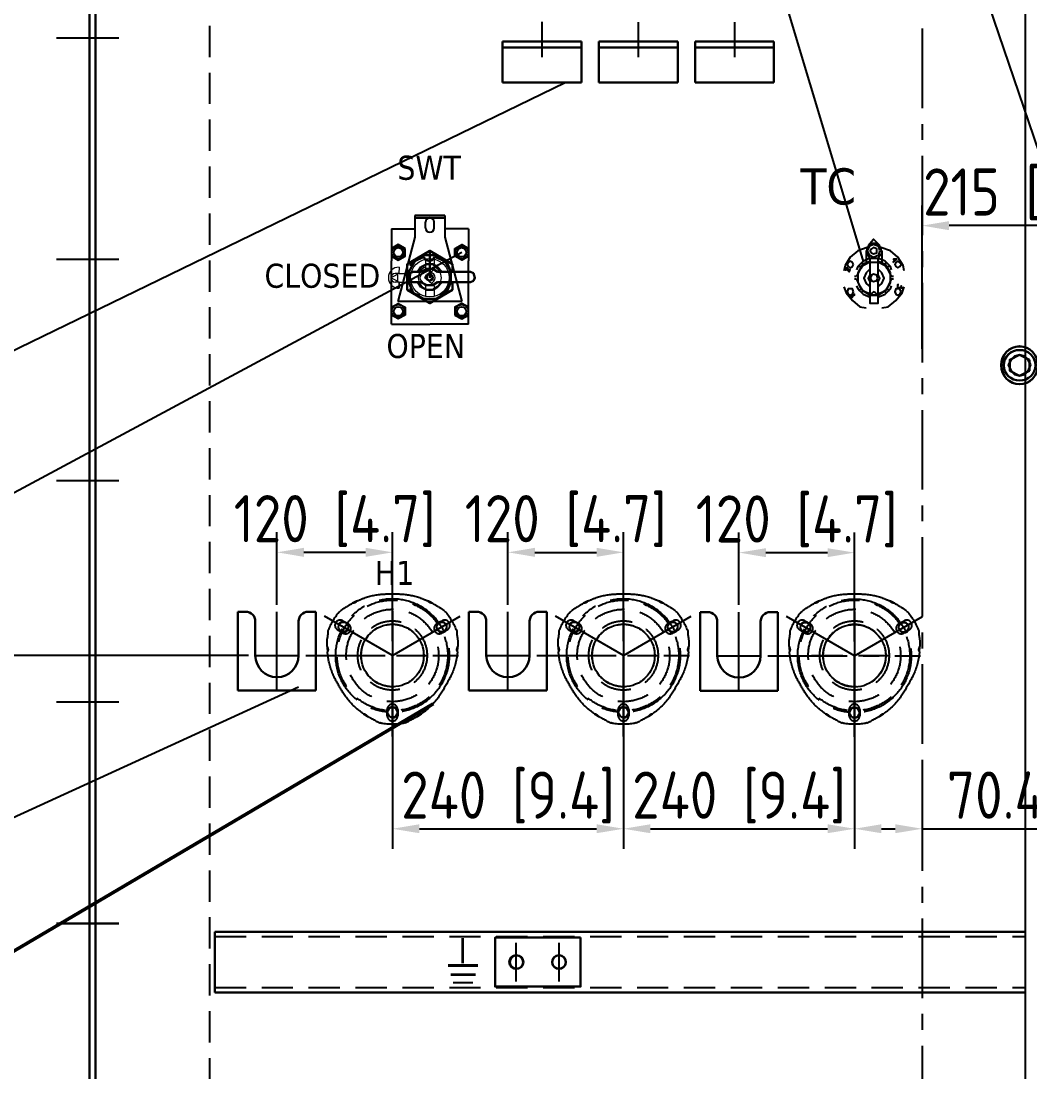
# Model space of a CAD drawing. Header units: millimetres. Extents: x 198356 to 209798, y -190593 to -183267.
# Drawn here: x 199760 to 200808, y -185663 to -184571 of the extents above; entities that cross this region are included whole.
import ezdxf

# ---------------------------------------------------------------- set-up
doc = ezdxf.new("R2010")
doc.units = ezdxf.units.MM
doc.header["$LTSCALE"] = 13
for name, pattern in [('CENTER', [50.8, 31.75, -6.35, 6.35, -6.35]), ('CENTERX2', [101.6, 63.5, -12.7, 12.7, -12.7]), ('DASHED', [0.75, 0.5, -0.25])]:
    doc.linetypes.add(name, pattern=pattern)
doc.layers.get('0').update_dxf_attribs({"color": 1, "linetype": 'CENTER'})
for name, color, linetype in [('1', 4, 'Continuous'), ('2细线层', 4, 'Continuous'), ('4虚线层', 6, 'DASHED'), ('7标注层', 4, 'Continuous'), ('粗实线', 4, 'Continuous')]:
    doc.layers.add(name, color=color, linetype=linetype)
for name, color, linetype, lineweight in [('1粗实线', 4, 'Continuous', 50), ('2细实线', 3, 'Continuous', 20), ('标注、文本', 3, 'Continuous', 25)]:
    doc.layers.add(name, color=color, linetype=linetype, lineweight=lineweight)
doc.styles.get("Standard").update_dxf_attribs({"font": 'gbenor.shx', "bigfont": 'gbcbig.shx'})
doc.styles.add('Tahoma$001', font='tahoma.ttf', dxfattribs={"height": 2.159784})
doc.dimstyles.new('英寸 1-10', dxfattribs={"dimscale": 14, "dimtxt": 3.5, "dimasz": 2, "dimexe": 1.5, "dimexo": 0.5, "dimgap": 0.5, "dimtad": 1, "dimtoh": 1, "dimdec": 1, "dimdsep": 46, "dimtxsty": 'Standard', "dimcen": 2.5, "dimclrd": 3, "dimclre": 3, "dimclrt": 3, "dimadec": 0, "dimazin": 2, "dimtfac": 1, "dimtdec": 1, "dimtmove": 0, "dimatfit": 2, "dimfxl": 1, "dimarcsym": 0})

# ---------------------------------------------------------------- blocks, each defined once
blk = doc.blocks.new('A$C0AD52951')
at = {"layer": '粗实线'}
h = blk.add_hatch(color=256, dxfattribs=at)
h.dxf.hatch_style = 2
h.paths.add_polyline_path([(2.2, 41.7), (1.1, 41.7), (2.2, 41.7), (3.3, 40.6), (3.3, 39.5), (4.4, 39.5), (4.4, 38.4), (5.5, 38.4), (5.5, 37.3), (6.6, 39.5), (5.5, 39.5), (4.4, 38.4), (4.4, 39.5), (4.4, 40.6), (3.3, 40.6), (3.3, 41.7)])
h = blk.add_hatch(color=256, dxfattribs=at)
h.dxf.hatch_style = 2
h.paths.add_polyline_path([(1.1, 41.7), (1.1, 40.6), (1.1, 39.5), (2.2, 39.5), (2.2, 40.6), (1.1, 40.6), (1.1, 41.7), (2.2, 41.7)])
h = blk.add_hatch(color=256, dxfattribs=at)
h.dxf.hatch_style = 2
h.paths.add_polyline_path([(6.6, 11), (7.7, 11), (11, 13.2), (11, 14.3)])
for points in [[(35.1, 51.6), (39.5, 57.1), (38.4, 62.5), (34, 66.9), (28.5, 66.9), (24.1, 62.5), (23, 57.1), (27.4, 51.6)], [(25.2, 64.7), (30.7, 71.3), (37.3, 64.7)], [(24.1, 62.5), (14.3, 59.3), (6.6, 52.7), (1.1, 43.9), (0, 38.4)], [(23, 59.3), (23, 47.2)], [(62.5, 38.4), (61.4, 43.9), (56, 52.7), (48.3, 59.3), (38.4, 62.5)], [(39.5, 59.3), (39.5, 47.2)], [(27.4, 51.6), (19.8, 48.3), (14.3, 42.8), (13.2, 39.5)], [(27.4, 48.3), (18.7, 43.9), (14.3, 36.2), (14.3, 26.3), (18.7, 18.7), (27.4, 13.2), (35.1, 13.2), (35.1, 4.4), (27.4, 4.4), (27.4, 13.2)], [(45, 40.6), (43.9, 42.8), (36.2, 47.2), (26.3, 47.2), (18.7, 42.8), (17.6, 40.6)], [(27.4, 35.1), (27.4, 51.6), (35.1, 51.6), (35.1, 35.1)], [(49.4, 39.5), (48.3, 42.8), (42.8, 48.3), (35.1, 51.6)], [(35.1, 13.2), (43.9, 18.7), (48.3, 26.3), (48.3, 36.2), (43.9, 43.9), (35.1, 48.3)], [(54.9, 50.5), (50.5, 47.2)], [(54.9, 50.5), (51.6, 50.5), (52.7, 48.3)], [(27.4, 40.6), (23, 36.2), (20.8, 30.7), (23, 25.2), (27.4, 21.9)], [(27.4, 35.1), (25.2, 30.7), (27.4, 26.3)], [(35.1, 21.9), (39.5, 25.2), (41.7, 30.7), (39.5, 36.2), (35.1, 40.6)], [(35.1, 26.3), (37.3, 30.7), (35.1, 35.1)], [(0, 21.9), (2.2, 15.4), (8.8, 7.7), (16.5, 1.1), (23, 0)], [(13.2, 23), (14.3, 19.8), (19.8, 14.3), (27.4, 11)], [(15.4, 24.1), (19.8, 17.6), (28.5, 14.3)], [(35.1, 26.3), (35.1, 13.2), (27.4, 13.2), (27.4, 26.3)], [(34, 14.3), (42.8, 17.6), (47.2, 24.1)], [(35.1, 11), (42.8, 14.3), (48.3, 19.8), (49.4, 23)], [(39.5, 0), (46.1, 1.1), (53.8, 7.7), (60.4, 15.4), (62.5, 21.9)], [(60.4, 19.8), (60.4, 20.8), (59.3, 23), (59.3, 21.9), (59.3, 20.8), (58.2, 20.8), (57.1, 20.8), (56, 20.8), (56, 21.9), (56, 23), (56, 24.1), (57.1, 24.1)], [(34, 14.3), (32.9, 15.4), (30.7, 16.5), (29.6, 15.4), (28.5, 14.3)], [(34, 14.3), (32.9, 15.4), (30.7, 16.5), (29.6, 15.4), (28.5, 14.3)]]:
    blk.add_lwpolyline(points, dxfattribs=at)
for points in [[(37.3, 59.3), (36.2, 63.6), (30.7, 65.8), (26.3, 63.6), (24.1, 59.3), (26.3, 54.9), (30.7, 52.7), (36.2, 54.9)], [(34, 59.3), (34, 61.4), (30.7, 62.5), (28.5, 61.4), (27.4, 59.3), (28.5, 57.1), (30.7, 56), (34, 57.1)], [(9.9, 45), (8.8, 47.2), (6.6, 48.3), (4.4, 47.2), (3.3, 45), (4.4, 42.8), (6.6, 41.7), (8.8, 42.8)], [(59.3, 45), (58.2, 47.2), (56, 48.3), (53.8, 47.2), (52.7, 45), (53.8, 42.8), (56, 41.7), (58.2, 42.8)], [(2.2, 41.7), (1.1, 41.7), (2.2, 41.7), (3.3, 40.6), (3.3, 39.5), (4.4, 39.5), (4.4, 38.4), (5.5, 38.4), (5.5, 37.3), (6.6, 39.5), (5.5, 39.5), (4.4, 38.4), (4.4, 39.5), (4.4, 40.6), (3.3, 40.6), (3.3, 41.7)], [(1.1, 41.7), (1.1, 40.6), (1.1, 39.5), (2.2, 39.5), (2.2, 40.6), (1.1, 40.6), (1.1, 41.7), (2.2, 41.7)], [(35.1, 30.7), (34, 34), (30.7, 35.1), (28.5, 34), (27.4, 30.7), (28.5, 28.5), (30.7, 27.4), (34, 28.5)], [(9.9, 16.5), (8.8, 19.8), (6.6, 19.8), (4.4, 19.8), (3.3, 16.5), (4.4, 14.3), (6.6, 13.2), (8.8, 14.3)], [(6.6, 11), (7.7, 11), (11, 13.2), (11, 14.3)], [(7.7, 11), (8.8, 11)], [(59.3, 16.5), (58.2, 19.8), (56, 19.8), (53.8, 19.8), (52.7, 16.5), (53.8, 14.3), (56, 13.2), (58.2, 14.3)]]:
    blk.add_lwpolyline(points, close=True, dxfattribs=at)
for points in [[(17.6, 41.7), (17.6, 41.7), (15.4, 43.9), (15.4, 43.9)], [(17.6, 47.2), (17.6, 47.2), (19.8, 45), (19.8, 45)], [(27.4, 48.3), (27.4, 48.3), (19.8, 45), (19.8, 45)], [(42.8, 45), (42.8, 45), (35.1, 48.3), (35.1, 48.3)], [(42.8, 45), (42.8, 45), (43.9, 47.2), (43.9, 47.2)], [(47.2, 43.9), (47.2, 43.9), (45, 41.7), (45, 41.7)], [(11, 32.9), (11, 32.9), (13.2, 32.9), (13.2, 32.9)], [(17.6, 41.7), (17.6, 41.7), (13.2, 32.9), (13.2, 32.9)], [(49.4, 32.9), (49.4, 32.9), (45, 41.7), (45, 41.7)], [(49.4, 32.9), (49.4, 32.9), (51.6, 32.9), (51.6, 32.9)], [(13.2, 29.6), (13.2, 29.6), (11, 29.6), (11, 29.6)], [(13.2, 29.6), (13.2, 29.6), (17.6, 19.8), (17.6, 19.8)], [(45, 19.8), (45, 19.8), (49.4, 29.6), (49.4, 29.6)], [(51.6, 29.6), (51.6, 29.6), (49.4, 29.6), (49.4, 29.6)], [(15.4, 17.6), (15.4, 17.6), (17.6, 19.8), (17.6, 19.8)], [(19.8, 17.6), (19.8, 17.6), (17.6, 15.4), (17.6, 15.4)], [(19.8, 17.6), (19.8, 17.6), (27.4, 13.2), (27.4, 13.2)], [(35.1, 13.2), (35.1, 13.2), (42.8, 17.6), (42.8, 17.6)], [(43.9, 15.4), (43.9, 15.4), (42.8, 17.6), (42.8, 17.6)], [(45, 19.8), (45, 19.8), (47.2, 17.6), (47.2, 17.6)]]:
    blk.add_open_spline(points, degree=3, dxfattribs=at)
blk = doc.blocks.new('A$C3970166B')
at = {"layer": '标注、文本', "color": 4, "lineweight": 30}
for points in [[(20.32, 13.55), (18.63, 16.93), (16.09, 19.47), (12.7, 20.32), (9.31, 19.47), (6.77, 16.93), (5.08, 13.55), (6.77, 9.31), (9.31, 6.77), (12.7, 5.93), (16.09, 6.77), (18.63, 9.31)], [(19.47, 16.93), (12.7, 20.32), (5.93, 16.93), (5.93, 9.31), (12.7, 5.93), (19.47, 9.31)]]:
    blk.add_lwpolyline(points, close=True, dxfattribs=at)
for major_axis, ratio in [((0, 13.12), 0.967742), ((-11.01, 0), 0.961538)]:
    blk.add_ellipse((12.7, 13.12), major_axis=major_axis, ratio=ratio, start_param=0, end_param=6.283185, dxfattribs=at)
blk = doc.blocks.new('A$C33D96195')
at = {"layer": '标注、文本', "color": 4, "lineweight": 30}
for points in [[(54.6, 171.4), (49.5, 170.2), (45.7, 166.4), (43.2, 161.3)], [(67.3, 6.4), (67.3, 161.3), (64.8, 165.1), (59.7, 167.6), (55.9, 165.1), (53.3, 161.3), (55.9, 156.2), (59.7, 153.7), (64.8, 156.2), (67.3, 161.3)], [(54.6, 171.4), (66, 171.4)], [(76.2, 161.3), (74.9, 166.4), (71.1, 170.2), (66, 171.4)], [(53.3, 137.2), (43.2, 137.2), (43.2, 161.3)], [(53.3, 161.3), (53.3, 6.4)], [(76.2, 161.3), (76.2, 137.2), (66, 137.2), (76.2, 137.2), (76.2, 134.6), (66, 134.6)], [(53.3, 6.4), (55.9, 2.5), (59.7, 0), (64.8, 2.5), (67.3, 6.4)]]:
    blk.add_lwpolyline(points, dxfattribs=at)
for points in [[(30.5, 150.8), (27.9, 155.9), (24.1, 159.7), (19, 161), (14, 159.7), (10.2, 155.9), (7.6, 150.8), (10.2, 144.5), (14, 140.7), (19, 139.4), (24.1, 140.7), (27.9, 144.5)], [(29.2, 155.9), (19, 161), (8.9, 155.9), (8.9, 144.5), (19, 139.4), (29.2, 144.5)], [(67.3, 115.6), (66, 120.7), (59.7, 123.2), (54.6, 120.7), (52.1, 115.6), (54.6, 109.2), (59.7, 108), (66, 109.2)], [(66, 115.6), (63.5, 119.4), (59.7, 120.7), (55.9, 119.4), (54.6, 115.6), (55.9, 111.8), (59.7, 109.2), (63.5, 111.8)]]:
    blk.add_lwpolyline(points, close=True, dxfattribs=at)
for major_axis, ratio in [((0, 19.7), 0.967742), ((-16.5, 0), 0.961538)]:
    blk.add_ellipse((19, 150.2), major_axis=major_axis, ratio=ratio, start_param=0, end_param=6.283185, dxfattribs=at)
at = {"layer": '标注、文本', "xscale": 1.5, "yscale": 1.5, "zscale": 1.5}
blk.add_blockref('A$C3970166B', (0, 130.5), dxfattribs=at)
blk = doc.blocks.new('A$C4AB3304A')
at = {"layer": '标注、文本', "color": 4, "lineweight": 30}
blk.add_lwpolyline([(0, 51), (89, 51), (89, 0), (0, 0)], close=True, dxfattribs=at)
for centre in [(22.5, 25.5), (66.5, 25.5)]:
    blk.add_circle(centre, 7, dxfattribs=at)
blk = doc.blocks.new('*D110')
at = {"layer": '2细实线', "color": 3, "linetype": 'ByBlock', "lineweight": -2}
for p, q in [((200695.8, -184911.8), (200695.8, -184762.7)), ((200910.8, -185013.7), (200910.8, -184762.7)), ((200882.8, -184783.7), (200723.8, -184783.7))]:
    blk.add_line(p, q, dxfattribs=at)
at = {"layer": '2细实线', "color": 3, "linetype": 'ByBlock'}
for points in [[(200723.8, -184779), (200723.8, -184788.4), (200695.8, -184783.7)], [(200882.8, -184779), (200882.8, -184788.4), (200910.8, -184783.7)]]:
    blk.add_solid(points, dxfattribs=at)
at = {"layer": 'Defpoints', "color": 0, "linetype": 'ByBlock'}
for p in [(200695.8, -184783.7), (200695.8, -184918.8), (200910.8, -185020.7)]:
    blk.add_point(p, dxfattribs=at)
at = {"layer": '2细实线', "color": 3, "linetype": 'ByBlock', "insert": (200803.3, -184751.2), "char_height": 49, "attachment_point": 5}
blk.add_mtext('215 [8.5]', dxfattribs=at)
blk = doc.blocks.new('*D98')
at = {"layer": '2细实线', "color": 3, "linetype": 'ByBlock', "lineweight": -2}
for p, q in [((200625.5, -185237.3), (200625.5, -185431.3)), ((200695.8, -185338.7), (200695.8, -185431.3)), ((200653.5, -185410.3), (200667.8, -185410.3)), ((200695.8, -185410.3), (200952.2, -185410.3))]:
    blk.add_line(p, q, dxfattribs=at)
at = {"layer": '2细实线', "color": 3, "linetype": 'ByBlock'}
for points in [[(200653.5, -185405.6), (200653.5, -185414.9), (200625.5, -185410.3)], [(200667.8, -185405.6), (200667.8, -185414.9), (200695.8, -185410.3)]]:
    blk.add_solid(points, dxfattribs=at)
at = {"layer": 'Defpoints', "color": 0, "linetype": 'ByBlock'}
for p in [(200625.5, -185230.3), (200695.8, -185331.7), (200695.8, -185410.3)]:
    blk.add_point(p, dxfattribs=at)
at = {"layer": '2细实线', "color": 3, "linetype": 'ByBlock', "insert": (200838, -185377.8), "char_height": 49, "attachment_point": 5}
blk.add_mtext('70.4 [2.8]', dxfattribs=at)
blk = doc.blocks.new('*D99')
at = {"layer": '2细实线', "color": 3, "linetype": 'ByBlock', "lineweight": -2}
for p, q in [((200385.5, -185237.3), (200385.5, -185431.3)), ((200625.5, -185339.5), (200625.5, -185431.3)), ((200413.5, -185410.3), (200597.5, -185410.3))]:
    blk.add_line(p, q, dxfattribs=at)
at = {"layer": '2细实线', "color": 3, "linetype": 'ByBlock'}
for points in [[(200413.5, -185405.6), (200413.5, -185414.9), (200385.5, -185410.3)], [(200597.5, -185405.6), (200597.5, -185414.9), (200625.5, -185410.3)]]:
    blk.add_solid(points, dxfattribs=at)
at = {"layer": 'Defpoints', "color": 0, "linetype": 'ByBlock'}
for p in [(200385.5, -185230.3), (200625.5, -185332.5), (200625.5, -185410.3)]:
    blk.add_point(p, dxfattribs=at)
at = {"layer": '2细实线', "color": 3, "linetype": 'ByBlock', "insert": (200505.5, -185377.8), "char_height": 49, "attachment_point": 5}
blk.add_mtext('240 [9.4]', dxfattribs=at)
blk = doc.blocks.new('*D111')
at = {"layer": '2细实线', "color": 3, "linetype": 'ByBlock', "lineweight": -2}
for p, q in [((200145.5, -185252.9), (200145.5, -185431.3)), ((200385.5, -185335.5), (200385.5, -185431.3)), ((200173.5, -185410.3), (200357.5, -185410.3))]:
    blk.add_line(p, q, dxfattribs=at)
at = {"layer": '2细实线', "color": 3, "linetype": 'ByBlock'}
for points in [[(200173.5, -185405.6), (200173.5, -185414.9), (200145.5, -185410.3)], [(200357.5, -185405.6), (200357.5, -185414.9), (200385.5, -185410.3)]]:
    blk.add_solid(points, dxfattribs=at)
at = {"layer": 'Defpoints', "color": 0, "linetype": 'ByBlock'}
for p in [(200145.5, -185245.9), (200385.5, -185328.5), (200385.5, -185410.3)]:
    blk.add_point(p, dxfattribs=at)
at = {"layer": '2细实线', "color": 3, "linetype": 'ByBlock', "insert": (200265.5, -185377.8), "char_height": 49, "attachment_point": 5}
blk.add_mtext('240 [9.4]', dxfattribs=at)
blk = doc.blocks.new('*D112')
at = {"layer": '2细实线', "color": 3, "linetype": 'ByBlock', "lineweight": -2}
for p, q in [((200265.5, -185177.8), (200265.5, -185102.1)), ((200385.5, -185203.7), (200385.5, -185102.1)), ((200293.5, -185123.1), (200357.5, -185123.1))]:
    blk.add_line(p, q, dxfattribs=at)
at = {"layer": '2细实线', "color": 3, "linetype": 'ByBlock'}
for points in [[(200293.5, -185118.4), (200293.5, -185127.8), (200265.5, -185123.1)], [(200357.5, -185118.4), (200357.5, -185127.8), (200385.5, -185123.1)]]:
    blk.add_solid(points, dxfattribs=at)
at = {"layer": 'Defpoints', "color": 0, "linetype": 'ByBlock'}
for p in [(200385.5, -185123.1), (200265.5, -185184.8), (200385.5, -185210.7)]:
    blk.add_point(p, dxfattribs=at)
at = {"layer": '2细实线', "color": 3, "linetype": 'ByBlock', "insert": (200325.5, -185090.6), "char_height": 49, "attachment_point": 5}
blk.add_mtext('120 [4.7]', dxfattribs=at)
blk = doc.blocks.new('*D113')
at = {"layer": '2细实线', "color": 3, "linetype": 'ByBlock', "lineweight": -2}
for p, q in [((200025.5, -185177.8), (200025.5, -185102.1)), ((200145.5, -185207.3), (200145.5, -185102.1)), ((200117.5, -185123.1), (200053.5, -185123.1))]:
    blk.add_line(p, q, dxfattribs=at)
at = {"layer": '2细实线', "color": 3, "linetype": 'ByBlock'}
for points in [[(200053.5, -185118.4), (200053.5, -185127.8), (200025.5, -185123.1)], [(200117.5, -185118.4), (200117.5, -185127.8), (200145.5, -185123.1)]]:
    blk.add_solid(points, dxfattribs=at)
at = {"layer": 'Defpoints', "color": 0, "linetype": 'ByBlock'}
for p in [(200025.5, -185123.1), (200025.5, -185184.8), (200145.5, -185214.3)]:
    blk.add_point(p, dxfattribs=at)
at = {"layer": '2细实线', "color": 3, "linetype": 'ByBlock', "insert": (200085.5, -185090.6), "char_height": 49, "attachment_point": 5}
blk.add_mtext('120 [4.7]', dxfattribs=at)
blk = doc.blocks.new('*D114')
at = {"layer": '2细实线', "color": 3, "linetype": 'ByBlock', "lineweight": -2}
for p, q in [((200505.5, -185177.8), (200505.5, -185102.4)), ((200625.5, -185207.3), (200625.5, -185102.4)), ((200533.5, -185123.4), (200597.5, -185123.4))]:
    blk.add_line(p, q, dxfattribs=at)
at = {"layer": '2细实线', "color": 3, "linetype": 'ByBlock'}
for points in [[(200533.5, -185118.8), (200533.5, -185128.1), (200505.5, -185123.4)], [(200597.5, -185118.8), (200597.5, -185128.1), (200625.5, -185123.4)]]:
    blk.add_solid(points, dxfattribs=at)
at = {"layer": 'Defpoints', "color": 0, "linetype": 'ByBlock'}
for p in [(200625.5, -185123.4), (200505.5, -185184.8), (200625.5, -185214.3)]:
    blk.add_point(p, dxfattribs=at)
at = {"layer": '2细实线', "color": 3, "linetype": 'ByBlock', "insert": (200565.5, -185090.9), "char_height": 49, "attachment_point": 5}
blk.add_mtext('120 [4.7]', dxfattribs=at)
blk = doc.blocks.new('*D115')
at = {"layer": '2细实线', "color": 3, "linetype": 'ByBlock', "lineweight": -2}
for p, q in [((199996, -185230.3), (199700.5, -185230.3)), ((199721.5, -185272.3), (199721.5, -185890.8)), ((199954.8, -185932.8), (199700.5, -185932.8))]:
    blk.add_line(p, q, dxfattribs=at)
at = {"layer": '2细实线', "color": 3, "linetype": 'ByBlock'}
for points in [[(199714.5, -185272.3), (199728.5, -185272.3), (199721.5, -185230.3)], [(199714.5, -185890.8), (199728.5, -185890.8), (199721.5, -185932.8)]]:
    blk.add_solid(points, dxfattribs=at)
at = {"layer": 'Defpoints', "color": 0, "linetype": 'ByBlock'}
for p in [(200003, -185230.3), (199721.5, -185932.8), (199961.8, -185932.8)]:
    blk.add_point(p, dxfattribs=at)
at = {"layer": '2细实线', "color": 3, "linetype": 'ByBlock', "insert": (199676.2, -185581.5), "char_height": 73.5, "attachment_point": 5, "rotation": 90}
blk.add_mtext('702.5 [27.7]', dxfattribs=at)
blk = doc.blocks.new('A$C78BF4BCD')
at = {"layer": '1', "color": 1, "linetype": 'CENTERX2', "lineweight": -3, "ltscale": 0.1}
for p, q in [((40.5, 0), (40.5, 82)), ((63, 36.5), (18, 36.5))]:
    blk.add_line(p, q, dxfattribs=at)
at = {"layer": '粗实线', "lineweight": 30}
for p, q in [((0, 0), (0, 82)), ((8, 82), (0, 82)), ((81, 82), (73, 82)), ((81, 0), (81, 82)), ((18, 36.5), (18, 72)), ((63, 36.5), (63, 72)), ((81, 0), (0, 0))]:
    blk.add_line(p, q, dxfattribs=at)
for centre, radius, start, end in [((8, 72), 10, 0, 90), ((73, 72), 10, 90, 180), ((40.5, 36.5), 22.5, 180, 0)]:
    blk.add_arc(centre, radius, start, end, dxfattribs=at)
blk = doc.blocks.new('A$C03F92070')
at = {"layer": '4虚线层', "ltscale": 5}
for p, q in [((67.8, 40.2), (67.8, 116)), ((16.4, 107.6), (22, 104.3)), ((113.7, 104.3), (119.3, 107.6)), ((16.5, 94.8), (10.9, 98)), ((124.8, 98), (119.2, 94.8)), ((23.3, 71.5), (112.4, 71.5)), ((62.3, 8.9), (62.3, 15.4)), ((73.3, 15.4), (73.3, 8.9))]:
    blk.add_line(p, q, dxfattribs=at)
for radius in [57.5, 48, 36, 32.5]:
    blk.add_circle((67.8, 71.5), radius, dxfattribs=at)
at = {"layer": '4虚线层', "ltscale": 5, "extrusion": (0, 0, -1)}
for centre, radius, start, end in [((-68.8, 46.5), 90, 64.9245, 71.0219), ((-62.3, 65.4), 70, 71.0219, 87.9453), ((-67.8, -88), 223.5, 87.9453, 92.0547), ((-73.4, 65.4), 70, 92.0547, 108.9781), ((-66.9, 46.5), 90, 108.9781, 115.0755), ((-68.8, 46.5), 90, 55.4521, 61.3818), ((-66.9, 46.5), 90, 118.6182, 124.5479), ((-67.8, 71.5), 71.5, 20.9645, 39.0355), ((-68.8, 46.5), 90, 51.0831, 52.2343), ((-66.9, 46.5), 90, 127.7657, 128.9169), ((-67.8, 71.5), 71.5, 140.9645, 159.0355), ((-90, 83.1), 90, 358.6182, 4.5479), ((-90, 83.1), 90, 7.7657, 8.9169), ((-45.7, 83.1), 90, 171.0831, 172.2343), ((-45.7, 83.1), 90, 175.4521, 181.3818), ((-90, 83.1), 90, 349.4672, 355.0755), ((-70.3, 79.5), 70, 331.9245, 349.4672), ((-65.6, 80.8), 70, 186.6023, 207.2178), ((-45.7, 83.1), 90, 184.9245, 186.6023), ((-205.8, 151.7), 223.5, 327.6503, 331.9245), ((71, 151), 223.5, 207.2178, 212.3568), ((-76.1, 69.6), 70, 310.1708, 327.6503), ((-58.7, 68.9), 70, 212.3568, 233.0262), ((-89, 84.9), 90, 304.9245, 310.1708), ((-46.7, 84.9), 90, 233.0262, 235.0755), ((-89, 84.9), 90, 295.4521, 301.3818), ((-89, 84.9), 90, 291.0831, 292.2343), ((-67.8, 71.5), 71.5, 260.9645, 279.0355), ((-46.7, 84.9), 90, 247.7657, 248.9169), ((-46.7, 84.9), 90, 238.6182, 244.5479)]:
    blk.add_arc(centre, radius, start, end, dxfattribs=at)
at = {"layer": '4虚线层', "ltscale": 5}
for centre, start, end in [((13.6, 102.8), 60, 240), ((19.2, 99.6), 240, 60), ((116.5, 99.6), 120, 300), ((122.1, 102.8), 300, 120), ((67.8, 15.4), 0, 180), ((67.8, 8.9), 180, 0)]:
    blk.add_arc(centre, 5.5, start, end, dxfattribs=at)
for points, knots in [([(17.8, 120.6), (17.8, 120.6), (17.7, 120.6), (17.6, 120.5), (17.3, 120.3), (16.9, 120), (16.6, 119.8), (16.3, 119.6), (16, 119.4), (15.8, 119.2), (15.7, 119.2)], [0, 0, 0, 0, 0.026865, 0.187364, 0.351072, 0.511786, 0.674931, 0.783277, 0.891149, 1, 1, 1, 1]), ([(30.9, 128.1), (30.9, 128.1), (30.9, 128.1), (30.8, 128.1), (30.8, 128), (30.6, 128), (30.5, 127.9), (30.2, 127.8), (30, 127.7), (29.7, 127.5), (29.5, 127.4), (29.2, 127.3), (29, 127.2), (28.6, 127), (28.4, 126.9), (28, 126.7), (27.8, 126.6), (27.4, 126.4), (27.2, 126.3), (26.9, 126.1), (26.7, 126), (26.4, 125.8), (26.2, 125.8), (26, 125.6), (25.9, 125.6), (25.7, 125.5), (25.6, 125.4), (25.6, 125.4), (25.6, 125.4), (25.6, 125.4), (25.6, 125.4), (25.6, 125.4)], [0, 0, 0, 0, 0.043819, 0.043819, 0.119878, 0.119878, 0.195937, 0.195937, 0.271996, 0.271996, 0.348055, 0.348055, 0.424114, 0.424114, 0.500173, 0.500173, 0.576231, 0.576231, 0.65229, 0.65229, 0.728349, 0.728349, 0.804408, 0.804408, 0.880467, 0.880467, 0.956526, 0.956526, 0.994556, 0.994556, 1, 1, 1, 1]), ([(30.7, 128), (30.6, 128), (30.6, 127.9), (30.5, 127.8), (30.4, 127.8), (30.3, 127.6), (30.2, 127.5), (30.1, 127.4), (30, 127.3), (29.9, 127), (29.8, 126.9), (29.6, 126.7), (29.5, 126.6), (29.3, 126.5), (29.2, 126.4), (28.9, 126.3), (28.8, 126.2), (28.4, 126.1), (28.1, 126), (27.5, 125.9), (27.3, 125.8), (26.9, 125.8), (26.7, 125.7), (26.5, 125.7), (26.4, 125.7), (26, 125.6), (25.8, 125.6), (25.7, 125.5)], [0, 0, 0, 0, 0.0625, 0.0625, 0.125, 0.125, 0.1875, 0.1875, 0.25, 0.25, 0.3125, 0.3125, 0.375, 0.375, 0.4375, 0.4375, 0.5, 0.5, 0.625, 0.625, 0.75, 0.75, 0.8125, 0.8125, 0.875, 0.875, 1, 1, 1, 1]), ([(110.1, 125.4), (110.1, 125.4), (110.1, 125.4), (110.1, 125.4), (110.1, 125.4), (110.1, 125.4), (110, 125.5), (109.8, 125.6), (109.7, 125.6), (109.5, 125.8), (109.3, 125.8), (109, 126), (108.8, 126.1), (108.5, 126.3), (108.3, 126.4), (107.9, 126.6), (107.7, 126.7), (107.3, 126.9), (107.1, 127), (106.7, 127.2), (106.5, 127.3), (106.2, 127.5), (106, 127.5), (105.7, 127.7), (105.5, 127.8), (105.2, 127.9), (105.1, 128), (104.9, 128), (104.9, 128.1), (104.8, 128.1), (104.8, 128.1), (104.8, 128.1), (104.8, 128.1), (104.8, 128.1)], [0, 0, 0, 0, 0.005743, 0.005743, 0.043766, 0.043766, 0.119813, 0.119813, 0.195859, 0.195859, 0.271906, 0.271906, 0.347952, 0.347952, 0.423999, 0.423999, 0.500046, 0.500046, 0.576092, 0.576092, 0.652139, 0.652139, 0.728185, 0.728185, 0.804232, 0.804232, 0.880279, 0.880279, 0.956325, 0.956325, 0.994349, 0.994349, 1, 1, 1, 1]), ([(110, 125.5), (109.9, 125.5), (109.8, 125.6), (109.6, 125.6), (109.5, 125.6), (109.2, 125.7), (109, 125.7), (108.4, 125.8), (108.2, 125.9), (107.6, 126), (107.3, 126.1), (106.9, 126.2), (106.8, 126.3), (106.5, 126.4), (106.4, 126.5), (106.2, 126.6), (106.1, 126.7), (105.9, 126.9), (105.8, 127), (105.7, 127.3), (105.6, 127.3), (105.5, 127.5), (105.4, 127.6), (105.3, 127.8), (105.2, 127.8), (105.1, 127.9), (105.1, 128), (105, 128)], [0, 0, 0, 0, 0.0625, 0.0625, 0.125, 0.125, 0.25, 0.25, 0.375, 0.375, 0.5, 0.5, 0.5625, 0.5625, 0.625, 0.625, 0.6875, 0.6875, 0.75, 0.75, 0.8125, 0.8125, 0.875, 0.875, 0.9375, 0.9375, 1, 1, 1, 1]), ([(120, 119.2), (119.9, 119.2), (119.8, 119.3), (119.7, 119.4), (119.5, 119.5), (119.4, 119.6), (119.3, 119.6), (119.1, 119.8), (118.8, 120), (118.4, 120.3), (118.1, 120.5), (118, 120.6), (117.9, 120.6), (117.9, 120.6)], [0, 0, 0, 0, 0.05466, 0.108896, 0.162888, 0.216817, 0.270864, 0.325211, 0.488741, 0.649833, 0.813717, 0.974388, 1, 1, 1, 1]), ([(13.9, 117.8), (13.9, 117.8), (13.9, 117.8), (13.8, 117.7), (13.8, 117.7), (13.7, 117.6), (13.7, 117.6)], [0, 0, 0, 0, 0.272943, 0.542517, 0.809704, 1, 1, 1, 1]), ([(14.2, 118), (14.2, 118), (14.1, 118), (14.1, 117.9), (14, 117.9), (14, 117.8), (13.9, 117.8)], [0, 0, 0, 0, 0.251777, 0.501943, 0.751136, 1, 1, 1, 1]), ([(14.6, 118.3), (14.5, 118.2), (14.5, 118.2), (14.4, 118.1), (14.3, 118.1), (14.2, 118), (14.2, 118)], [0, 0, 0, 0, 0.251749, 0.501948, 0.751171, 1, 1, 1, 1]), ([(15.7, 119.2), (15.7, 119.1), (15.6, 119), (15.5, 118.9), (15.3, 118.8), (15.2, 118.7), (15.1, 118.6), (14.9, 118.5), (14.8, 118.5), (14.7, 118.4), (14.6, 118.3), (14.6, 118.3)], [0, 0, 0, 0, 0.114473, 0.22719, 0.338528, 0.448878, 0.558641, 0.668227, 0.778044, 0.888502, 1, 1, 1, 1]), ([(121.1, 118.3), (121.1, 118.3), (121, 118.4), (120.9, 118.5), (120.8, 118.5), (120.6, 118.6), (120.5, 118.7), (120.4, 118.8), (120.2, 118.9), (120.1, 119), (120, 119.1), (120, 119.2)], [0, 0, 0, 0, 0.111498, 0.221956, 0.331773, 0.441359, 0.551122, 0.661472, 0.77281, 0.885527, 1, 1, 1, 1]), ([(121.5, 118), (121.5, 118), (121.4, 118.1), (121.3, 118.1), (121.2, 118.2), (121.2, 118.2), (121.1, 118.3)], [0, 0, 0, 0, 0.248829, 0.498052, 0.748251, 1, 1, 1, 1]), ([(121.8, 117.8), (121.7, 117.8), (121.7, 117.9), (121.6, 117.9), (121.6, 118), (121.5, 118), (121.5, 118)], [0, 0, 0, 0, 0.248864, 0.498057, 0.748223, 1, 1, 1, 1]), ([(122, 117.6), (122, 117.6), (121.9, 117.7), (121.9, 117.7), (121.8, 117.8), (121.8, 117.8), (121.8, 117.8)], [0, 0, 0, 0, 0.190293, 0.457482, 0.727057, 1, 1, 1, 1]), ([(0.5, 92.8), (0.5, 92.7), (0.5, 92.6), (0.5, 92.4), (0.5, 92.3), (0.4, 92.1), (0.4, 91.9), (0.4, 91.7), (0.4, 91.3), (0.3, 90.9), (0.3, 90.5), (0.3, 90.3), (0.3, 90.3), (0.3, 90.2)], [0, 0, 0, 0, 0.05466, 0.108897, 0.162889, 0.216817, 0.270864, 0.325211, 0.488741, 0.649833, 0.813717, 0.974388, 1, 1, 1, 1]), ([(0.7, 94.3), (0.7, 94.2), (0.7, 94.1), (0.6, 94), (0.6, 93.8), (0.6, 93.6), (0.6, 93.5), (0.6, 93.3), (0.6, 93.1), (0.5, 93), (0.5, 92.8), (0.5, 92.8)], [0, 0, 0, 0, 0.111498, 0.221956, 0.331773, 0.441359, 0.551122, 0.661472, 0.77281, 0.885527, 1, 1, 1, 1]), ([(0.7, 94.7), (0.7, 94.6), (0.7, 94.6), (0.7, 94.5), (0.7, 94.4), (0.7, 94.3), (0.7, 94.3)], [0, 0, 0, 0, 0.248829, 0.498052, 0.748251, 1, 1, 1, 1]), ([(0.8, 95.3), (0.8, 95.3), (0.8, 95.2), (0.8, 95.2), (0.8, 95.1), (0.8, 95), (0.8, 95)], [0, 0, 0, 0, 0.190297, 0.457484, 0.727058, 1, 1, 1, 1]), ([(134.9, 95), (134.9, 95), (134.9, 95.1), (134.9, 95.2), (134.9, 95.2), (134.9, 95.3), (134.9, 95.3)], [0, 0, 0, 0, 0.272943, 0.542517, 0.809704, 1, 1, 1, 1]), ([(135, 94.7), (135, 94.7), (134.9, 94.8), (134.9, 94.8), (134.9, 94.9), (134.9, 95), (134.9, 95)], [0, 0, 0, 0, 0.251777, 0.501943, 0.751136, 1, 1, 1, 1]), ([(135, 94.3), (135, 94.3), (135, 94.4), (135, 94.5), (135, 94.6), (135, 94.6), (135, 94.7)], [0, 0, 0, 0, 0.251749, 0.501948, 0.751171, 1, 1, 1, 1]), ([(135.2, 92.8), (135.2, 92.8), (135.2, 93), (135.1, 93.1), (135.1, 93.3), (135.1, 93.5), (135.1, 93.6), (135.1, 93.8), (135.1, 94), (135, 94.1), (135, 94.2), (135, 94.3)], [0, 0, 0, 0, 0.114473, 0.22719, 0.338528, 0.448878, 0.558641, 0.668227, 0.778044, 0.888502, 1, 1, 1, 1]), ([(135.4, 90.2), (135.4, 90.3), (135.4, 90.3), (135.4, 90.5), (135.4, 90.9), (135.3, 91.3), (135.3, 91.7), (135.3, 92.1), (135.2, 92.4), (135.2, 92.7), (135.2, 92.8)], [0, 0, 0, 0, 0.026865, 0.187364, 0.351073, 0.511786, 0.674931, 0.783277, 0.891149, 1, 1, 1, 1]), ([(0, 81.2), (0, 81.2), (0, 81.2), (0, 81.1), (0, 81.1), (0, 81.1), (0, 81), (0, 80.8), (0, 80.7), (0, 80.4), (0, 80.2), (0.1, 79.8), (0.1, 79.7), (0.1, 79.2), (0.1, 79), (0.1, 78.6), (0.1, 78.4), (0.1, 77.9), (0.2, 77.7), (0.2, 77.3), (0.2, 77.1), (0.2, 76.7), (0.2, 76.5), (0.3, 76.1), (0.3, 76), (0.3, 75.7), (0.3, 75.5), (0.3, 75.3), (0.3, 75.3), (0.3, 75.2), (0.3, 75.2), (0.3, 75.2), (0.3, 75.2), (0.3, 75.2)], [0, 0, 0, 0, 0.005743, 0.005743, 0.043766, 0.043766, 0.119813, 0.119813, 0.195859, 0.195859, 0.271906, 0.271906, 0.347952, 0.347952, 0.423999, 0.423999, 0.500046, 0.500046, 0.576092, 0.576092, 0.652139, 0.652139, 0.728185, 0.728185, 0.804232, 0.804232, 0.880279, 0.880279, 0.956325, 0.956325, 0.994349, 0.994349, 1, 1, 1, 1]), ([(0, 81), (0, 80.9), (0, 80.8), (0.1, 80.6), (0.1, 80.5), (0.2, 80.2), (0.3, 80), (0.5, 79.5), (0.6, 79.2), (0.8, 78.7), (0.8, 78.4), (0.9, 78), (0.9, 77.8), (1, 77.5), (1, 77.4), (0.9, 77.1), (0.9, 77), (0.8, 76.7), (0.8, 76.6), (0.7, 76.3), (0.6, 76.2), (0.5, 76), (0.5, 75.9), (0.4, 75.8), (0.4, 75.7), (0.3, 75.5), (0.3, 75.5), (0.3, 75.4)], [0, 0, 0, 0, 0.0625, 0.0625, 0.125, 0.125, 0.25, 0.25, 0.375, 0.375, 0.5, 0.5, 0.5625, 0.5625, 0.625, 0.625, 0.6875, 0.6875, 0.75, 0.75, 0.8125, 0.8125, 0.875, 0.875, 0.9375, 0.9375, 1, 1, 1, 1]), ([(135.4, 75.4), (135.4, 75.5), (135.4, 75.5), (135.3, 75.7), (135.3, 75.8), (135.2, 75.9), (135.2, 76), (135.1, 76.2), (135, 76.3), (134.9, 76.6), (134.9, 76.7), (134.8, 77), (134.8, 77.1), (134.7, 77.4), (134.7, 77.5), (134.8, 77.8), (134.8, 78), (134.9, 78.4), (134.9, 78.7), (135.1, 79.2), (135.2, 79.5), (135.3, 79.8), (135.4, 80), (135.5, 80.2), (135.5, 80.3), (135.6, 80.6), (135.7, 80.8), (135.7, 81)], [0, 0, 0, 0, 0.0625, 0.0625, 0.125, 0.125, 0.1875, 0.1875, 0.25, 0.25, 0.3125, 0.3125, 0.375, 0.375, 0.4375, 0.4375, 0.5, 0.5, 0.625, 0.625, 0.75, 0.75, 0.8125, 0.8125, 0.875, 0.875, 1, 1, 1, 1]), ([(135.4, 75.2), (135.4, 75.2), (135.4, 75.2), (135.4, 75.3), (135.4, 75.3), (135.4, 75.5), (135.4, 75.7), (135.4, 76), (135.4, 76.1), (135.5, 76.5), (135.5, 76.7), (135.5, 77.1), (135.5, 77.3), (135.5, 77.7), (135.6, 78), (135.6, 78.4), (135.6, 78.6), (135.6, 79), (135.6, 79.3), (135.6, 79.7), (135.6, 79.9), (135.7, 80.2), (135.7, 80.4), (135.7, 80.7), (135.7, 80.8), (135.7, 81), (135.7, 81.1), (135.7, 81.1), (135.7, 81.1), (135.7, 81.2), (135.7, 81.2), (135.7, 81.2)], [0, 0, 0, 0, 0.043819, 0.043819, 0.119878, 0.119878, 0.195937, 0.195937, 0.271996, 0.271996, 0.348055, 0.348055, 0.424114, 0.424114, 0.500173, 0.500173, 0.576232, 0.576232, 0.65229, 0.65229, 0.728349, 0.728349, 0.804408, 0.804408, 0.880467, 0.880467, 0.956526, 0.956526, 0.994556, 0.994556, 1, 1, 1, 1]), ([(37.3, 11.2), (37.3, 11.2), (37.3, 11.2), (37.4, 11.1), (37.4, 11.1), (37.6, 11), (37.7, 10.9), (37.9, 10.7), (38.1, 10.6), (38.4, 10.4), (38.6, 10.3), (38.9, 10.1), (39.1, 10), (39.4, 9.7), (39.6, 9.6), (40, 9.4), (40.2, 9.3), (40.5, 9), (40.7, 8.9), (41, 8.7), (41.2, 8.6), (41.5, 8.4), (41.6, 8.3), (41.9, 8.2), (42, 8.1), (42.2, 8), (42.2, 8), (42.3, 7.9), (42.3, 7.9), (42.3, 7.9), (42.3, 7.9), (42.3, 7.9)], [0, 0, 0, 0, 0.043819, 0.043819, 0.119878, 0.119878, 0.195937, 0.195937, 0.271996, 0.271996, 0.348055, 0.348055, 0.424114, 0.424114, 0.500173, 0.500173, 0.576231, 0.576231, 0.65229, 0.65229, 0.728349, 0.728349, 0.804408, 0.804408, 0.880467, 0.880467, 0.956526, 0.956526, 0.994556, 0.994556, 1, 1, 1, 1]), ([(37.5, 11.1), (37.5, 11), (37.6, 11), (37.7, 11), (37.8, 10.9), (38, 10.9), (38.1, 10.9), (38.3, 10.9), (38.5, 10.9), (38.7, 10.8), (38.8, 10.8), (39.1, 10.8), (39.3, 10.7), (39.5, 10.6), (39.6, 10.5), (39.9, 10.4), (40, 10.3), (40.3, 10), (40.5, 9.8), (40.9, 9.4), (41.1, 9.2), (41.3, 8.9), (41.4, 8.8), (41.6, 8.6), (41.7, 8.5), (41.9, 8.2), (42, 8.1), (42.1, 8)], [0, 0, 0, 0, 0.0625, 0.0625, 0.125, 0.125, 0.1875, 0.1875, 0.25, 0.25, 0.3125, 0.3125, 0.375, 0.375, 0.4375, 0.4375, 0.5, 0.5, 0.625, 0.625, 0.75, 0.75, 0.8125, 0.8125, 0.875, 0.875, 1, 1, 1, 1]), ([(93.4, 7.9), (93.4, 7.9), (93.4, 7.9), (93.4, 7.9), (93.4, 7.9), (93.5, 8), (93.5, 8), (93.7, 8.1), (93.8, 8.2), (94.1, 8.3), (94.2, 8.4), (94.5, 8.6), (94.7, 8.7), (95, 8.9), (95.2, 9), (95.6, 9.3), (95.7, 9.4), (96.1, 9.6), (96.3, 9.7), (96.7, 10), (96.8, 10.1), (97.2, 10.3), (97.3, 10.4), (97.6, 10.6), (97.8, 10.7), (98, 10.9), (98.1, 11), (98.3, 11.1), (98.3, 11.1), (98.4, 11.2), (98.4, 11.2), (98.4, 11.2), (98.4, 11.2), (98.4, 11.2)], [0, 0, 0, 0, 0.005743, 0.005743, 0.043766, 0.043766, 0.119813, 0.119813, 0.195859, 0.195859, 0.271906, 0.271906, 0.347952, 0.347952, 0.423999, 0.423999, 0.500046, 0.500046, 0.576092, 0.576092, 0.652139, 0.652139, 0.728185, 0.728185, 0.804232, 0.804232, 0.880279, 0.880279, 0.956325, 0.956325, 0.994349, 0.994349, 1, 1, 1, 1]), ([(93.6, 8), (93.6, 8), (93.7, 8.1), (93.8, 8.2), (93.9, 8.3), (94.1, 8.6), (94.3, 8.8), (94.6, 9.2), (94.8, 9.4), (95.2, 9.8), (95.4, 10), (95.7, 10.3), (95.8, 10.4), (96.1, 10.5), (96.2, 10.6), (96.4, 10.7), (96.6, 10.8), (96.9, 10.8), (97, 10.8), (97.2, 10.9), (97.4, 10.9), (97.6, 10.9), (97.7, 10.9), (97.9, 10.9), (98, 11), (98.1, 11), (98.2, 11), (98.2, 11.1)], [0, 0, 0, 0, 0.0625, 0.0625, 0.125, 0.125, 0.25, 0.25, 0.375, 0.375, 0.5, 0.5, 0.5625, 0.5625, 0.625, 0.625, 0.6875, 0.6875, 0.75, 0.75, 0.8125, 0.8125, 0.875, 0.875, 0.9375, 0.9375, 1, 1, 1, 1]), ([(50.3, 3.6), (50.3, 3.6), (50.4, 3.5), (50.6, 3.5), (50.9, 3.3), (51.3, 3.1), (51.7, 3), (52, 2.8), (52.3, 2.7), (52.5, 2.6), (52.6, 2.5)], [0, 0, 0, 0, 0.026866, 0.187364, 0.351073, 0.511786, 0.674931, 0.783277, 0.891149, 1, 1, 1, 1]), ([(52.6, 2.5), (52.7, 2.5), (52.8, 2.5), (52.9, 2.4), (53.1, 2.3), (53.3, 2.3), (53.4, 2.2), (53.6, 2.1), (53.7, 2.1), (53.8, 2), (53.9, 2), (54, 1.9)], [0, 0, 0, 0, 0.114473, 0.22719, 0.338528, 0.448878, 0.558641, 0.668227, 0.778044, 0.888502, 1, 1, 1, 1]), ([(54, 1.9), (54, 1.9), (54.1, 1.9), (54.2, 1.9), (54.3, 1.8), (54.3, 1.8), (54.4, 1.8)], [0, 0, 0, 0, 0.251749, 0.501948, 0.751171, 1, 1, 1, 1]), ([(54.4, 1.8), (54.4, 1.8), (54.5, 1.7), (54.5, 1.7), (54.6, 1.7), (54.7, 1.7), (54.7, 1.6)], [0, 0, 0, 0, 0.251777, 0.501943, 0.751136, 1, 1, 1, 1]), ([(54.7, 1.6), (54.7, 1.6), (54.8, 1.6), (54.8, 1.6), (54.9, 1.6), (54.9, 1.5), (54.9, 1.5)], [0, 0, 0, 0, 0.272943, 0.542518, 0.809705, 1, 1, 1, 1]), ([(80.8, 1.5), (80.8, 1.5), (80.8, 1.6), (80.9, 1.6), (80.9, 1.6), (81, 1.6), (81, 1.6)], [0, 0, 0, 0, 0.190295, 0.457482, 0.727057, 1, 1, 1, 1]), ([(81, 1.6), (81, 1.7), (81.1, 1.7), (81.2, 1.7), (81.2, 1.7), (81.3, 1.8), (81.3, 1.8)], [0, 0, 0, 0, 0.248864, 0.498057, 0.748223, 1, 1, 1, 1]), ([(81.3, 1.8), (81.4, 1.8), (81.4, 1.8), (81.5, 1.9), (81.6, 1.9), (81.7, 1.9), (81.7, 1.9)], [0, 0, 0, 0, 0.248829, 0.498052, 0.748251, 1, 1, 1, 1]), ([(81.7, 1.9), (81.8, 2), (81.9, 2), (82, 2.1), (82.1, 2.1), (82.3, 2.2), (82.4, 2.3), (82.6, 2.3), (82.7, 2.4), (82.9, 2.5), (83, 2.5), (83.1, 2.5)], [0, 0, 0, 0, 0.111498, 0.221956, 0.331773, 0.441359, 0.551122, 0.661472, 0.77281, 0.885527, 1, 1, 1, 1]), ([(83.1, 2.5), (83.1, 2.5), (83.2, 2.6), (83.4, 2.7), (83.5, 2.7), (83.7, 2.8), (83.8, 2.9), (84.1, 3), (84.4, 3.1), (84.8, 3.3), (85.1, 3.5), (85.3, 3.5), (85.4, 3.6), (85.4, 3.6)], [0, 0, 0, 0, 0.05466, 0.108897, 0.162889, 0.216817, 0.270864, 0.325211, 0.488741, 0.649834, 0.813718, 0.974389, 1, 1, 1, 1])]:
    blk.add_open_spline(points, degree=3, knots=knots, dxfattribs=at)
blk.add_open_spline([(0.8, 95.3), (0.8, 95.2), (0.8, 95.1), (0.8, 95)], degree=3, dxfattribs=at)
blk = doc.blocks.new('A$C712F3155')
at = {"layer": '1', "color": 1, "linetype": 'CENTERX2', "lineweight": -3, "ltscale": 0.1}
for p, q in [((90, 0), (90, 157)), ((90, 84.1), (19.5, 124.8)), ((90, 130.3), (90, 35.5)), ((90, 84.1), (160.5, 124.8)), ((0, 84.1), (158.7, 84.1))]:
    blk.add_line(p, q, dxfattribs=at)
blk.add_circle((90, 84.1), 59, dxfattribs=at)
at = {"layer": '2细线层'}
for centre in [(38.9, 113.6), (141.1, 113.6), (90, 25.1)]:
    blk.add_circle(centre, 5, dxfattribs=at)
at = {"layer": '标注、文本'}
for centre in [(38.9, 113.6), (141.1, 113.6), (90, 25.1)]:
    blk.add_arc(centre, 5.5, 242.6715, 150, dxfattribs=at)
at = {"layer": '粗实线'}
blk.add_circle((90, 84.1), 32.5, dxfattribs=at)
blk = doc.blocks.new('A$C011829DD')
at = {"color": 0, "linetype": 'ByBlock'}
for p, q in [((27.4, 112.6), (27.4, 90.4)), ((58.6, 112.6), (27.4, 112.6)), ((27.4, 112.6), (58.6, 112.6)), ((27.4, 110.4), (58.6, 110.4)), ((58.6, 112.6), (58.6, 90.4)), ((3, 98.9), (27.4, 98.9)), ((3, 98.9), (3, 65.8)), ((38.5, 99.8), (38.5, 105.9)), ((47.5, 99.8), (47.5, 105.9)), ((83, 98.9), (58.6, 98.9)), ((83, 98.9), (83, 65.8)), ((27.4, 90.4), (9.6, 23.5)), ((58.6, 90.4), (76.4, 23.5)), ((3, 0), (3, 65.8)), ((83, 0), (83, 65.8)), ((76.4, 23.5), (9.6, 23.5)), ((3, 0), (43, 0)), ((83, 0), (43.3, 0))]:
    blk.add_line(p, q, dxfattribs=at)
at = {"color": 0, "linetype": 'ByBlock', "lineweight": 18}
for p, q in [((38.5, 67.6), (38.5, 56.6)), ((47.5, 67.6), (47.5, 56.6)), ((38.5, 56.6), (33.9, 51.4)), ((38.5, 56.6), (36.8, 54.7)), ((47.5, 56.6), (40.2, 50.4)), ((2.5, 48.1), (9.5, 51.8)), ((9.5, 44.4), (2.5, 48.1)), ((11, 52.6), (7, 52.6)), ((9.5, 51.8), (9.5, 44.4)), ((11, 52.6), (23.5, 52.6)), ((33.9, 44.8), (38.5, 39.6)), ((47.5, 39.6), (40.2, 45.8)), ((11, 43.6), (7, 43.6)), ((11, 43.6), (23.5, 43.6)), ((11, 43.6), (11, 37.1)), ((11, 37.1), (11, 43.6)), ((38.5, 39.6), (36.8, 41.5)), ((38.5, 39.6), (38.5, 28.6)), ((47.5, 39.6), (47.5, 28.6))]:
    blk.add_line(p, q, dxfattribs=at)
at = {"lineweight": 15}
blk.add_line((11, 59.1), (10.9, 52.6), dxfattribs=at)
at = {"color": 0, "linetype": 'ByBlock'}
for points in [[(17.2, 78.6), (10.2, 82.6), (3.2, 78.6), (3.2, 70.5), (10.2, 66.4), (17.2, 70.5)], [(69.1, 78.6), (76.1, 82.6), (83.1, 78.6), (83.1, 70.5), (76.1, 66.4), (69.1, 70.5)], [(17.2, 9.3), (10.2, 5.3), (3.2, 9.3), (3.2, 17.4), (10.2, 21.5), (17.2, 17.4)], [(69.1, 9.3), (76.1, 5.3), (83.1, 9.3), (83.1, 17.4), (76.1, 21.5), (69.1, 17.4)]]:
    blk.add_lwpolyline(points, close=True, dxfattribs=at)
for centre, radius in [((10.2, 74.5), 6.76), ((10.2, 74.6), 4.75), ((76.1, 74.5), 6.76), ((76, 74.6), 4.75), ((10.2, 13.4), 6.76), ((10.2, 13.3), 4.75), ((76.1, 13.4), 6.76), ((76, 13.3), 4.75)]:
    blk.add_circle(centre, radius, dxfattribs=at)
at = {"color": 0, "linetype": 'ByBlock', "lineweight": 18}
for radius in [20, 3.5]:
    blk.add_circle((43, 48.1), radius, dxfattribs=at)
at = {"color": 0, "linetype": 'ByBlock'}
for centre, start, end in [((43, 105.9), 0, 180), ((43, 99.8), 180, 360)]:
    blk.add_arc(centre, 4.46, start, end, dxfattribs=at)
at = {"color": 0, "linetype": 'ByBlock', "lineweight": 18}
for centre, radius, start, end in [((11, 48.1), 11, 90, 270), ((43, 48.1), 12, 112.0243, 247.9757), ((43, 48.1), 12, 292.0243, 67.9757), ((7, 48.1), 4.5, 90, 270), ((37.7, 48.1), 5, 138.5763, 221.4237), ((43.1, 48.1), 3, 130.3645, 229.6355), ((43, 48.1), 5.5, 279.2709, 80.7291)]:
    blk.add_arc(centre, radius, start, end, dxfattribs=at)
at = {"layer": '粗实线', "lineweight": 30}
for points in [[(43, 48.1), (43, 76.2), (19.6, 62.1)], [(36.8, 69.9), (27.4, 65.3), (21.2, 54.3), (21.2, 43.4), (25.8, 32.5), (32.1, 29.4)], [(64.8, 54.3), (60.2, 65.3), (49.2, 71.5), (36.8, 71.5), (25.8, 65.3), (22.7, 60.6)], [(36.8, 69.9), (38.3, 66.8), (43, 65.3), (46.1, 66.8), (47.7, 69.9)], [(43, 76.2), (66.4, 62.1), (66.4, 54.3)], [(53.9, 29.4), (58.6, 32.5), (64.8, 43.4), (64.8, 54.3), (58.6, 65.3), (47.7, 69.9)], [(66.4, 35.6), (43, 21.6), (19.6, 35.6), (19.6, 62.1)], [(55.5, 54.3), (50.8, 59), (46.1, 62.1), (39.9, 62.1), (33.6, 59), (30.5, 54.3)], [(50.8, 54.3), (46.1, 57.5), (39.9, 57.5), (33.6, 54.3)], [(25.8, 54.3), (22.7, 52.8), (21.2, 48.1), (22.7, 45), (25.8, 43.4)], [(85.1, 43.4), (88.3, 45), (89.8, 48.1), (88.3, 52.8), (85.1, 54.3)], [(22.7, 37.2), (25.8, 32.5), (36.8, 26.3), (49.2, 26.3), (60.2, 32.5), (64.8, 43.4)], [(30.5, 43.4), (33.6, 38.7), (39.9, 35.6), (46.1, 35.6), (50.8, 38.7), (55.5, 43.4)], [(33.6, 43.4), (39.9, 40.3), (46.1, 40.3), (50.8, 43.4)], [(66.4, 43.4), (66.4, 35.6)]]:
    blk.add_lwpolyline(points, dxfattribs=at)
blk.add_lwpolyline([(46.1, 48.1), (44.6, 51.2), (43, 52.8), (39.9, 51.2), (38.3, 48.1), (39.9, 46.5), (43, 45), (44.6, 46.5)], close=True, dxfattribs=at)
for points in [[(25.8, 54.3), (25.8, 54.3), (33.6, 54.3), (33.6, 54.3)], [(50.8, 54.3), (50.8, 54.3), (85.1, 54.3), (85.1, 54.3)], [(25.8, 43.4), (25.8, 43.4), (33.6, 43.4), (33.6, 43.4)], [(50.8, 43.4), (50.8, 43.4), (85.1, 43.4), (85.1, 43.4)]]:
    blk.add_open_spline(points, degree=3, dxfattribs=at)
blk = doc.blocks.new('A$C111223F3')
at = {"layer": '标注、文本'}
blk.add_blockref('A$C011829DD', (131.3, 43.2), dxfattribs=at)
at = {"layer": '标注、文本', "style": 'Tahoma$001'}
for s, p in [('SWT', (140.6, 193.1)), ('CLOSED', (2.5, 80.9)), ('OPEN', (129.2, 7.9))]:
    blk.add_text(s, height=25, dxfattribs=at).set_placement(p)
blk = doc.blocks.new('*U97')
at = {"layer": '1', "color": 1, "linetype": 'CENTERX2', "lineweight": -3, "ltscale": 0.1}
blk.add_line((32.5, 0), (-32.5, 0), dxfattribs=at)

msp = doc.modelspace()

# ---------------------------------------------------------------- linework, layer by layer
at = {"layer": '1', "color": 1, "linetype": 'CENTERX2', "lineweight": -3, "ltscale": 0.1}
for p, q in [((200695.829, -184182.807), (200695.829, -185924.802)), ((200300.829, -184439.891), (200300.829, -184608.5)), ((200400.829, -184440.053), (200400.829, -184608.661)), ((200500.829, -184440.053), (200500.829, -184608.661)), ((199796.248, -185508.807), (199861.248, -185508.807)), ((200274.002, -185568.802), (200274.002, -185528.802)), ((200318.502, -185568.802), (200318.502, -185528.802))]:
    msp.add_line(p, q, dxfattribs=at)
at = {"layer": '1粗实线', "color": 3, "linetype": 'ByBlock'}
msp.add_lwpolyline([(199559.556, -185650.806), (200187.81, -185280.362)], dxfattribs=at)
at = {"layer": '4虚线层', "ltscale": 5}
for p, q in [((199955.829, -185924.802), (199955.829, -184344.802)), ((199960.829, -185522.302), (200802.829, -185522.302)), ((199960.829, -185575.302), (200802.829, -185575.302))]:
    msp.add_line(p, q, dxfattribs=at)
at = {"layer": '7标注层', "color": 3, "linetype": 'ByBlock'}
for points in [[(200383.482, -183984.744), (200634.712, -184821.882)], [(200570.755, -183984.744), (200932.476, -185045.567)]]:
    msp.add_lwpolyline(points, dxfattribs=at)
at = {"layer": '标注、文本', "color": 4, "lineweight": 30}
for p, q in [((199830.829, -186032.802), (199830.829, -184182.807)), ((199836.829, -185932.802), (199836.829, -184218.807)), ((200259.81, -184592.432), (200259.81, -184635.056)), ((200259.81, -184592.432), (200341.848, -184592.432)), ((200259.81, -184598.539), (200341.848, -184598.539)), ((200341.848, -184598.539), (200259.81, -184598.539)), ((200341.848, -184592.432), (200341.848, -184635.056)), ((200359.81, -184592.432), (200441.848, -184592.432)), ((200359.81, -184592.432), (200359.81, -184635.056)), ((200441.848, -184598.539), (200359.81, -184598.539)), ((200359.81, -184598.539), (200441.848, -184598.539)), ((200441.848, -184592.432), (200441.848, -184635.056)), ((200459.81, -184592.432), (200541.848, -184592.432)), ((200459.81, -184592.432), (200459.81, -184635.056)), ((200541.848, -184598.539), (200459.81, -184598.539)), ((200459.81, -184598.539), (200541.848, -184598.539)), ((200541.848, -184592.432), (200541.848, -184635.056)), ((200341.848, -184635.056), (200259.81, -184635.056)), ((200441.848, -184635.056), (200359.81, -184635.056)), ((200541.848, -184635.056), (200459.81, -184635.056)), ((199960.829, -185580.302), (199960.829, -185517.302)), ((199960.829, -185517.302), (200802.829, -185517.302)), ((200802.829, -185580.302), (199960.829, -185580.302))]:
    msp.add_line(p, q, dxfattribs=at)
at = {"layer": '标注、文本', "ltscale": 16.7707}
for p, q in [((199573.555, -184999.842), (200325.016, -184635.056)), ((199573.555, -185156.915), (200217.409, -184811.381)), ((199565.875, -185483.185), (200047.796, -185262.783))]:
    msp.add_line(p, q, dxfattribs=at)
at = {"layer": '粗实线'}
msp.add_line((200802.829, -184218.807), (200802.829, -185924.802), dxfattribs=at)
at = {"layer": '粗实线', "lineweight": 30}
for centre in [(200274.002, -185548.802), (200318.502, -185548.802)]:
    msp.add_circle(centre, 7.15, dxfattribs=at)

# ---------------------------------------------------------------- block references
at = {"layer": '1粗实线', "color": 0, "linetype": 'ByBlock', "lineweight": -2}
for p in [(199828.748, -184588.807), (199828.748, -184818.807), (199828.748, -185048.807), (199828.748, -185278.807), (199828.748, -185508.807)]:
    msp.add_blockref('*U97', p, dxfattribs=at)
at = {"layer": '标注、文本'}
for name, p in [('A$C111223F3', (200010.001, -184929.12)), ('A$C0AD52951', (200614.556, -184869.065)), ('A$C33D96195', (200777.981, -185078.958)), ('A$C712F3155', (200055.476, -185314.374)), ('A$C712F3155', (200295.476, -185314.374)), ('A$C712F3155', (200535.494, -185314.708)), ('A$C03F92070', (200077.626, -185301.772)), ('A$C03F92070', (200317.626, -185301.772)), ('A$C03F92070', (200557.644, -185301.772))]:
    msp.add_blockref(name, p, dxfattribs=at)
at = {"layer": '标注、文本', "xscale": -1}
for name, p in [('A$C78BF4BCD', (200065.976, -185266.783)), ('A$C78BF4BCD', (200305.976, -185266.783)), ('A$C78BF4BCD', (200545.994, -185267.116)), ('A$C4AB3304A', (200341.002, -185574.302))]:
    msp.add_blockref(name, p, dxfattribs=at)

# ---------------------------------------------------------------- texts
at = {"layer": '标注、文本', "style": 'Tahoma$001'}
msp.add_text('H1', height=25, dxfattribs=at).set_placement((200127.103, -185156.936))
for height, rotation, p in [(25, 180, (200222.615, -185523.923)), (30, 270, (200203.241, -185547.317)), (25, 270, (200206.013, -185557.759)), (20, 270, (200208.451, -185566.83))]:
    msp.add_text('l', height=height, rotation=rotation, dxfattribs=at).set_placement(p)
at = {"layer": '标注、文本', "insert": (200569.298, -184762.429), "char_height": 37.5, "width": 259.50669, "attachment_point": 7, "style": 'Tahoma$001'}
msp.add_mtext('TC', dxfattribs=at)

# ---------------------------------------------------------------- dimensions: what is measured, and where the dimension line sits
at = {"layer": '2细实线', "linetype": 'ByBlock'}
for base, p1, p2, picture, middle in [((200695.829, -184783.716), (200910.829, -185020.715), (200695.829, -184918.837), '*D110', (200803.329, -184751.195)), ((200625.476, -185410.272), (200385.476, -185230.302), (200625.476, -185332.457), '*D99', (200505.476, -185377.751)), ((200695.829, -185410.272), (200625.476, -185230.302), (200695.829, -185331.729), '*D98', (200838.016, -185377.751)), ((200385.476, -185410.272), (200145.476, -185245.922), (200385.476, -185328.548), '*D111', (200265.476, -185377.751))]:
    dim = msp.add_linear_dim(base=base, p1=p1, p2=p2, dimstyle='英寸 1-10', dxfattribs=at)
    dim.commit()
    dim.dimension.update_dxf_attribs({"geometry": picture, "text_midpoint": middle})
for base, p1, p2, picture, middle in [((200025.476, -185123.104), (200145.476, -185214.327), (200025.476, -185184.783), '*D113', (200085.476, -185123.104)), ((200385.476, -185123.104), (200265.476, -185184.783), (200385.476, -185210.714), '*D112', (200325.476, -185123.104)), ((200625.494, -185123.437), (200505.476, -185184.783), (200625.494, -185214.327), '*D114', (200565.485, -185123.437))]:
    dim = msp.add_linear_dim(base=base, p1=p1, p2=p2, dimstyle='英寸 1-10', dxfattribs=at)
    dim.commit()
    dim.dimension.update_dxf_attribs({"geometry": picture, "text_midpoint": middle, "dimtype": 160})
dim = msp.add_linear_dim(base=(199721.474, -185932.802), p1=(200002.976, -185230.283), p2=(199961.799, -185932.802), angle=90, dimstyle='英寸 1-10', override={"dimtxt": 5.25, "dimasz": 3}, dxfattribs=at)
dim.commit()
dim.dimension.update_dxf_attribs({"geometry": '*D115', "text_midpoint": (199676.193, -185581.543)})

doc.saveas('drawing.dxf')
